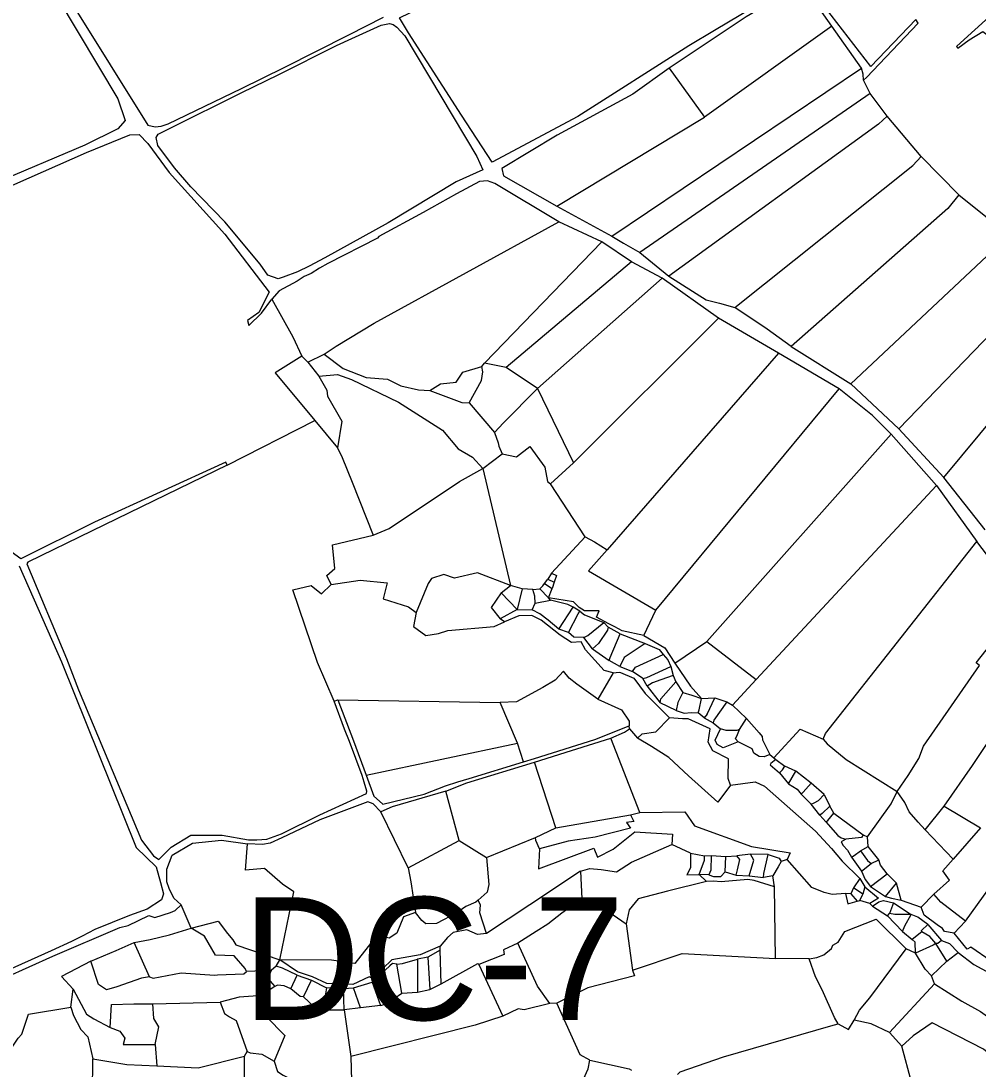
# Model space of a CAD drawing. Header units: metres. Extents: x 548946 to 557077, y 1838800 to 1845419.
# Drawn here: x 550366 to 550913, y 1842380 to 1842978 of the extents above; entities that cross this region are included whole.
import ezdxf
from ezdxf.enums import TextEntityAlignment as Align

# ---------------------------------------------------------------- set-up
doc = ezdxf.new("R2010")
doc.units = ezdxf.units.M
doc.header["$LTSCALE"] = 28
doc.layers.add('10', color=7, linetype='Continuous', lineweight=13)
doc.layers.add('61', color=7, linetype='Continuous')

msp = doc.modelspace()

# ---------------------------------------------------------------- linework, layer by layer
at = {"layer": '10'}
for p, q in [((550901.31, 1842962.48), (550900.78, 1842963.84)), ((550703.82, 1842855.29), (550846.26, 1842951.16)), ((550736.47, 1842951.21), (550756.72, 1842923.15)), ((550851.37, 1842936.73), (550847.43, 1842944.28)), ((550672.28, 1842872.47), (550756.72, 1842923.15)), ((550880.33, 1842900.68), (550860.93, 1842923.82)), ((550880.33, 1842900.68), (550901.98, 1842878.81)), ((550672.28, 1842872.47), (550703.82, 1842855.29)), ((550697.94, 1842852.08), (550631.1, 1842782.68)), ((550719.73, 1842845.87), (550736.28, 1842832.42)), ((550946.33, 1842826.72), (550867.57, 1842745.32)), ((550806.23, 1842792.19), (550840.18, 1842770.89)), ((550530.1, 1842783.26), (550536.4, 1842775.26)), ((550840.18, 1842770.89), (550867.57, 1842745.32)), ((550661.37, 1842768.34), (550681.77, 1842725.83)), ((550728.89, 1842641.72), (550833.52, 1842768.03)), ((550758.08, 1842623.85), (550863.22, 1842742.16)), ((550863.22, 1842742.16), (550889.11, 1842712.84)), ((550893.28, 1842717.53), (550867.57, 1842745.32)), ((550629.99, 1842722.63), (550641.1, 1842731)), ((550629.99, 1842722.63), (550645.82, 1842655.8)), ((550889.11, 1842712.84), (550912.15, 1842680.99)), ((550688.56, 1842683.67), (550669.24, 1842662.86)), ((550669.24, 1842662.86), (550667.16, 1842659.41)), ((550665.21, 1842656.89), (550667.16, 1842659.41)), ((550665.21, 1842656.89), (550669.57, 1842654.03)), ((550667.16, 1842659.41), (550670.82, 1842657.65)), ((550640.46, 1842651.68), (550645.82, 1842655.8)), ((550640.46, 1842651.68), (550649.58, 1842642.02)), ((550652.62, 1842653.95), (550645.82, 1842655.8)), ((550652.62, 1842653.95), (550649.58, 1842642.02)), ((550658.53, 1842653.48), (550662.6, 1842653.8)), ((550662.6, 1842653.8), (550667.62, 1842648.79)), ((550667.62, 1842648.79), (550669.57, 1842654.03)), ((550658.2, 1842641.85), (550660.01, 1842645.74)), ((550660.01, 1842645.74), (550668.68, 1842647.47)), ((550668.68, 1842647.47), (550667.62, 1842648.79)), ((550649.58, 1842642.02), (550639.87, 1842636.82)), ((550649.58, 1842642.02), (550658.2, 1842641.85)), ((550673.51, 1842630.78), (550681.67, 1842643.43)), ((550685.5, 1842641.13), (550681.67, 1842643.43)), ((550722.06, 1842627.28), (550728.89, 1842641.72)), ((550642.43, 1842635.14), (550639.87, 1842636.82)), ((550699.15, 1842634.72), (550701.58, 1842632.09)), ((550679.05, 1842628.99), (550673.51, 1842630.78)), ((550708.49, 1842628.27), (550701.58, 1842632.09)), ((550708.49, 1842628.27), (550722.77, 1842622.72)), ((550692.69, 1842619.67), (550687.77, 1842626.13)), ((550739.79, 1842611.46), (550758.08, 1842623.85)), ((550758.08, 1842623.85), (550786.11, 1842602.05)), ((550692.69, 1842619.67), (550702.15, 1842612.94)), ((550708.26, 1842609.5), (550702.15, 1842612.94)), ((550708.26, 1842609.5), (550715.5, 1842606.7)), ((550704.56, 1842605.91), (550695.81, 1842590.9)), ((550721.53, 1842602.72), (550715.5, 1842606.7)), ((550723.88, 1842598.31), (550721.53, 1842602.72)), ((550726.95, 1842600.13), (550723.88, 1842598.31)), ((550723.88, 1842598.31), (550731.29, 1842588.83)), ((550758.11, 1842582.33), (550762.57, 1842591.69)), ((550545.06, 1842589.76), (550547.33, 1842590.56)), ((550547.33, 1842590.56), (550639.9, 1842588.91)), ((550649.81, 1842565.76), (550639.9, 1842588.91)), ((550740.53, 1842584.34), (550731.29, 1842588.83)), ((550772.61, 1842587.53), (550780.57, 1842579.81)), ((550756.43, 1842580.3), (550753.14, 1842583.08)), ((550758.11, 1842582.33), (550756.43, 1842580.3)), ((550756.43, 1842580.3), (550761.68, 1842577.38)), ((550776.61, 1842573.49), (550780.57, 1842579.81)), ((550713.84, 1842573.88), (550713.73, 1842575.7)), ((550713.84, 1842573.88), (550718.32, 1842568.53)), ((550761.68, 1842577.38), (550765.83, 1842573.96)), ((550719.71, 1842526.18), (550703.21, 1842568.56)), ((550563.43, 1842547.4), (550649.81, 1842565.76)), ((550653.37, 1842555.12), (550649.81, 1842565.76)), ((550671.75, 1842517.36), (550659.61, 1842555.01)), ((550796.21, 1842557.3), (550797.4, 1842556.48)), ((550797.4, 1842556.48), (550802.64, 1842552.7)), ((550808.89, 1842549.8), (550802.64, 1842552.7)), ((550804.56, 1842542.57), (550808.89, 1842549.8)), ((550817.6, 1842542.95), (550808.89, 1842549.8)), ((550799.58, 1842548.84), (550804.56, 1842542.57)), ((550825.01, 1842536.52), (550817.6, 1842542.95)), ((550616.57, 1842510.24), (550608.84, 1842538.38)), ((550567.5, 1842531.04), (550564.31, 1842532.2)), ((550571.71, 1842526.64), (550567.5, 1842531.04)), ((550811.96, 1842536.62), (550817.61, 1842530.95)), ((550587.33, 1842494.52), (550571.71, 1842526.64)), ((550714.42, 1842524.87), (550719.71, 1842526.18)), ((550822.62, 1842524.6), (550817.61, 1842530.95)), ((550830.58, 1842525.74), (550828.29, 1842529.79)), ((550830.58, 1842525.74), (550847.36, 1842513.41)), ((550671.75, 1842517.36), (550714.42, 1842524.87)), ((550660.23, 1842511.83), (550671.75, 1842517.36)), ((550847.36, 1842513.41), (550849.79, 1842512.2)), ((550898.62, 1842499.6), (550882.75, 1842516.36)), ((550587.33, 1842494.52), (550616.57, 1842510.24)), ((550616.57, 1842510.24), (550632.14, 1842500.42)), ((550632.14, 1842500.42), (550660.23, 1842511.83)), ((550748.75, 1842503.01), (550738.03, 1842507.85)), ((550850.16, 1842506.76), (550849.79, 1842512.2)), ((550748.75, 1842503.01), (550756.76, 1842501.37)), ((550756.76, 1842501.37), (550760.54, 1842501.6)), ((550760.54, 1842501.6), (550768.84, 1842501.05)), ((550768.56, 1842492.2), (550768.84, 1842501.05)), ((550768.84, 1842501.05), (550775.09, 1842501.52)), ((550856.32, 1842499.09), (550850.16, 1842506.76)), ((550803.93, 1842499.35), (550800.53, 1842498.23)), ((550840.62, 1842500.72), (550846.31, 1842492.62)), ((550846.31, 1842492.62), (550851.77, 1842497.13)), ((550685.8, 1842492.59), (550686.58, 1842476.88)), ((550759.11, 1842490.49), (550753.65, 1842490.71)), ((550757.84, 1842486.8), (550753.65, 1842490.71)), ((550768.56, 1842492.2), (550774.72, 1842490.48)), ((550774.72, 1842490.48), (550782.24, 1842490)), ((550782.24, 1842490), (550790.44, 1842488.99)), ((550795.76, 1842489.98), (550790.44, 1842488.99)), ((550796.56, 1842483.66), (550795.76, 1842489.98)), ((550851.45, 1842483.91), (550861.07, 1842491.09)), ((550866.26, 1842485.75), (550861.07, 1842491.09)), ((550845.46, 1842488.4), (550848.17, 1842483.76)), ((550848.17, 1842483.76), (550847.15, 1842479.54)), ((550851.45, 1842483.91), (550860.07, 1842478.2)), ((550860.07, 1842478.2), (550866.26, 1842485.75)), ((550869.09, 1842476.03), (550866.26, 1842485.75)), ((550840.23, 1842479.7), (550837.24, 1842479.86)), ((550840.23, 1842479.7), (550843.78, 1842475.62)), ((550880.34, 1842472.12), (550887.71, 1842479.57)), ((550463.5, 1842460.17), (550457.83, 1842473.47)), ((550843.78, 1842475.62), (550845.38, 1842475.87)), ((550851.18, 1842474.17), (550845.38, 1842475.87)), ((550852.69, 1842472.72), (550851.18, 1842474.17)), ((550852.69, 1842472.72), (550861.14, 1842467.16)), ((550864.61, 1842474.61), (550862.34, 1842468.46)), ((550864.61, 1842474.61), (550874.8, 1842467.86)), ((550869.09, 1842476.03), (550880.34, 1842472.12)), ((550711.91, 1842462.59), (550715.56, 1842436.22)), ((550884.29, 1842462.29), (550892.1, 1842453.08)), ((550869.83, 1842458.17), (550875.31, 1842453.6)), ((550880.79, 1842458), (550875.31, 1842453.6)), ((550439.67, 1842432.34), (550430.91, 1842452)), ((550605.62, 1842447.58), (550598.64, 1842443.5)), ((550605.62, 1842447.58), (550605.7, 1842449.87)), ((550606.24, 1842428.28), (550605.62, 1842447.58)), ((550877.25, 1842445.83), (550871.86, 1842448.28)), ((550895, 1842441.25), (550888.78, 1842451.36)), ((550512.07, 1842438.47), (550514.14, 1842442.01)), ((550598.64, 1842443.5), (550592.79, 1842442.36)), ((550592.79, 1842442.36), (550592.83, 1842423.63)), ((550598.64, 1842443.5), (550599.75, 1842425.15)), ((550895, 1842441.25), (550886.38, 1842432.87)), ((550509.24, 1842435.92), (550495.11, 1842435.4)), ((550512.07, 1842438.47), (550509.24, 1842435.92)), ((550583.71, 1842422.95), (550581.03, 1842439.54)), ((550627.84, 1842439.47), (550641.39, 1842409.8)), ((550520.4, 1842425.46), (550523.94, 1842433.3)), ((550523.94, 1842433.3), (550532.23, 1842430.41)), ((550527.62, 1842421), (550532.23, 1842430.41)), ((550532.23, 1842430.41), (550540.7, 1842426.15)), ((550556.24, 1842426.13), (550566.77, 1842429.33)), ((550566.77, 1842429.33), (550571.54, 1842415.89)), ((550887.98, 1842428.33), (550886.38, 1842432.87)), ((550394.67, 1842414.92), (550396.1, 1842425.24)), ((550540.7, 1842426.15), (550538.72, 1842413.51)), ((550550.5, 1842425.74), (550540.7, 1842426.15)), ((550550.5, 1842425.74), (550556.24, 1842426.13)), ((550550.77, 1842413.43), (550550.5, 1842425.74)), ((550560.12, 1842414.58), (550556.24, 1842426.13)), ((550862.24, 1842400.56), (550887.98, 1842428.33)), ((550441.54, 1842417), (550480.09, 1842417.95)), ((550672.32, 1842417.39), (550668.42, 1842417.04)), ((550538.72, 1842413.51), (550550.77, 1842413.43)), ((550560.12, 1842414.58), (550550.77, 1842413.43)), ((550550.77, 1842413.43), (550554.69, 1842386.86)), ((550571.54, 1842415.89), (550560.12, 1842414.58)), ((550442.92, 1842393.71), (550443.85, 1842381.49)), ((550493.9, 1842387.1), (550495.4, 1842389.65)), ((550406.48, 1842311.29), (550407.37, 1842385.52)), ((550493.68, 1842292.91), (550493.9, 1842387.1)), ((550554.69, 1842386.86), (550555.17, 1842365.33))]:
    msp.add_line(p, q, dxfattribs=at)
for points in [[(550809.54, 1842999.89), (550791.55, 1842990.28), (550762.34, 1842972.74), (550747.65, 1842964), (550684.27, 1842923.59), (550635.48, 1842897.51), (550617.84, 1842924.41), (550587.66, 1842971.38), (550582.47, 1842979.9), (550599.7, 1842988.37), (550609.36, 1842993.5), (550624.26, 1843001.65), (550640.65, 1843013.4), (550656.08, 1843024.26), (550685.15, 1843048.51)], [(550387.36, 1842991.2), (550421.54, 1842933.66), (550425.78, 1842921.31), (550421.63, 1842916.65), (550402.71, 1842907.22), (550351.26, 1842885.47), (550298.32, 1842861.55), (550295.85, 1842866.65), (550256.99, 1842963.38), (550255.36, 1842966.3), (550237.67, 1843007.28)], [(550877.41, 1842979), (550851.74, 1842952.12), (550819.23, 1842994.25), (550816.96, 1842998.58), (550817.57, 1843000)], [(550973.72, 1842978.26), (550963.74, 1842970.6), (550960.04, 1842971.85), (550950.26, 1842966.39), (550938.28, 1842973.61), (550935.22, 1842981.25), (550924.32, 1842990.19), (550919.54, 1842994.99), (550913.8, 1843000.33), (550910.98, 1842999), (550921.32, 1842982.41), (550900.78, 1842963.84)], [(550829.32, 1842975.17), (550819.32, 1842989.53), (550807.67, 1842993.87), (550802.48, 1842992.12), (550793.84, 1842988.4), (550780.47, 1842980.56), (550736.47, 1842951.21)], [(550395.72, 1842987.55), (550438.69, 1842918.57), (550442.95, 1842917.72), (550446.4, 1842918.06), (550450.35, 1842919.37), (550492.26, 1842939.68), (550516.54, 1842951.68), (550553.58, 1842970.17), (550573.29, 1842980.34)], [(550847.43, 1842944.28), (550847.22, 1842947.77), (550846.26, 1842951.16), (550829.32, 1842975.17), (550756.72, 1842923.15)], [(550847.43, 1842944.28), (550849.12, 1842945.79), (550878.73, 1842976.97), (550877.41, 1842979)], [(550979.77, 1842960.84), (550964.49, 1842963.81), (550961.41, 1842962.44), (550955.86, 1842952.18), (550950.66, 1842945.85), (550915.61, 1842972.02), (550907.8, 1842967.17), (550901.31, 1842962.48)], [(550736.47, 1842951.21), (550715.75, 1842936.3), (550672.51, 1842912.9), (550640.82, 1842893.97), (550641.88, 1842889.8), (550672.28, 1842872.47)], [(550860.93, 1842923.82), (550851.37, 1842936.73), (550719.73, 1842845.87)], [(550860.93, 1842923.82), (550856.02, 1842919.25), (550736.28, 1842832.42)], [(550484.01, 1842724.52), (550483.29, 1842726.25), (550408.25, 1842692.03), (550366.15, 1842671.07), (550360.6, 1842675.02), (550341.83, 1842736.74), (550339.66, 1842744.56), (550300.64, 1842854), (550354.52, 1842881.35), (550403.62, 1842903.02), (550428.53, 1842913.19), (550433.72, 1842913.3), (550438.7, 1842908.25), (550450.92, 1842891.69), (550482.64, 1842856.37), (550507.95, 1842823.24), (550502.03, 1842811.77), (550495.62, 1842807.11), (550496.4, 1842804.25), (550503.56, 1842811.22), (550509.59, 1842819.23)], [(550773.97, 1842814.61), (550875.67, 1842895.64), (550880.33, 1842900.68)], [(550673.38, 1842863.53), (550636.82, 1842885.42), (550632.77, 1842886.89), (550628.07, 1842886.42), (550615.04, 1842879.39), (550595.98, 1842868.7), (550570.63, 1842855.04), (550569.95, 1842854.21), (550541.59, 1842839.72), (550536.72, 1842837.06), (550531.97, 1842834), (550527.96, 1842832.29), (550524.1, 1842829.52), (550513.79, 1842824.06), (550509.59, 1842819.23)], [(550901.98, 1842878.81), (550895.6, 1842871.01), (550806.23, 1842792.19)], [(550901.98, 1842878.81), (550918.22, 1842865.79), (550927.23, 1842852.66)], [(550539.39, 1842787.82), (550546.29, 1842792.51), (550568.01, 1842805.52), (550673.38, 1842863.53)], [(550714.95, 1842840.61), (550697.94, 1842852.08), (550673.38, 1842863.53)], [(550703.82, 1842855.29), (550710.36, 1842851.19), (550719.73, 1842845.87)], [(550946.33, 1842826.72), (550927.23, 1842852.66), (550840.18, 1842770.89)], [(550732.52, 1842831.24), (550714.95, 1842840.61), (550643.33, 1842780.34)], [(550764.65, 1842808.46), (550732.52, 1842831.24), (550661.37, 1842768.34)], [(550736.28, 1842832.42), (550757.63, 1842818.96), (550765.25, 1842817.09), (550773.97, 1842814.61)], [(550509.59, 1842819.23), (550521.47, 1842797.83), (550526.63, 1842786.79), (550530.1, 1842783.26), (550539.39, 1842787.82)], [(550806.23, 1842792.19), (550792.51, 1842802.19), (550773.97, 1842814.61)], [(550798.88, 1842788.54), (550764.65, 1842808.46), (550681.77, 1842725.83)], [(550916.89, 1842687.55), (550893.28, 1842717.53), (550965.35, 1842804)], [(550833.52, 1842768.03), (550798.88, 1842788.54), (550701.02, 1842676.12)], [(550526.63, 1842786.79), (550511.47, 1842777.26), (550534.04, 1842750.07)], [(550539.39, 1842787.82), (550550.31, 1842779.66), (550563.39, 1842774.48), (550575.64, 1842773.54), (550583.31, 1842769.76), (550593.28, 1842767.47), (550599.75, 1842767.23)], [(550599.75, 1842767.23), (550605.8, 1842770.9), (550614.77, 1842771.94), (550618.55, 1842777.63), (550629.4, 1842780.8), (550631.1, 1842782.68)], [(550661.37, 1842768.34), (550643.33, 1842780.34), (550631.1, 1842782.68)], [(550536.4, 1842775.26), (550547.03, 1842776.37), (550555, 1842773.51), (550581.96, 1842760.42), (550607.09, 1842744.41), (550615.88, 1842733.88), (550624.11, 1842729.08), (550629.99, 1842722.63)], [(550622.29, 1842760.07), (550629.39, 1842772.88), (550630.07, 1842777.82), (550629.4, 1842780.8)], [(550536.4, 1842775.26), (550540.98, 1842767.28), (550541.34, 1842763.95), (550549.46, 1842749.59), (550547.1, 1842734.34)], [(550599.75, 1842767.23), (550618.03, 1842760.38), (550622.29, 1842760.07), (550636.65, 1842743.21)], [(550636.65, 1842743.21), (550641.96, 1842748.76), (550661.37, 1842768.34)], [(550863.22, 1842742.16), (550852.55, 1842752.84), (550833.52, 1842768.03)], [(550484.01, 1842724.52), (550534.04, 1842750.07), (550547.1, 1842734.34)], [(550636.65, 1842743.21), (550638.9, 1842737.2), (550639.15, 1842735.42), (550641.1, 1842731)], [(550641.1, 1842731), (550649.26, 1842729.18), (550656.89, 1842735.1), (550665.5, 1842723.29), (550666.94, 1842715.22), (550668.77, 1842713.78)], [(550547.1, 1842734.34), (550549.64, 1842728.91), (550555.45, 1842714.89), (550567.37, 1842684.45)], [(550484.01, 1842724.52), (550406.86, 1842687.09), (550370.12, 1842669.15), (550369.68, 1842668.13), (550392.34, 1842614.13), (550399.1, 1842596.16), (550435.03, 1842510.37), (550442.03, 1842501.42), (550445.05, 1842499.42), (550452.01, 1842506.33), (550463.35, 1842513.18), (550481.16, 1842513.23), (550496.18, 1842510.52), (550500.97, 1842510.48), (550506.71, 1842510.86), (550515.15, 1842514.05), (550536.92, 1842524.91), (550563.59, 1842536.97), (550563.76, 1842538.44), (550562.37, 1842543.44), (550561.08, 1842547.3), (550553.96, 1842566.7), (550551.14, 1842573.67), (550545.06, 1842589.76)], [(550567.37, 1842684.45), (550576.6, 1842688.43), (550616.66, 1842715.09), (550629.99, 1842722.63)], [(550688.56, 1842683.67), (550668.77, 1842713.78), (550681.77, 1842725.83)], [(550772.61, 1842587.53), (550786.11, 1842602.05), (550889.11, 1842712.84)], [(550543.42, 1842656.41), (550541.05, 1842661.45), (550545.49, 1842665.56), (550544.26, 1842679), (550567.37, 1842684.45)], [(550688.56, 1842683.67), (550693.81, 1842680.79), (550701.02, 1842676.12)], [(550824.43, 1842568.09), (550825.74, 1842571.22), (550912.15, 1842680.99)], [(550913.66, 1842610.07), (550911.75, 1842611.55), (550926.83, 1842630.64), (550939.24, 1842647.6), (550933.04, 1842653.73), (550912.15, 1842680.99)], [(550701.02, 1842676.12), (550690.41, 1842664.25), (550728.89, 1842641.72)], [(550365.18, 1842667.04), (550389.32, 1842612.16), (550432.03, 1842506.14), (550443.55, 1842495.21), (550445.92, 1842486.17), (550447.76, 1842479.66), (550446.59, 1842476.28), (550438.43, 1842471.05), (550428.34, 1842467.45), (550408.38, 1842459.4), (550401.28, 1842455.48), (550395.04, 1842452.44), (550383.56, 1842447.12), (550355.22, 1842434.37)], [(550645.82, 1842655.8), (550627.07, 1842663.11), (550613.89, 1842659.99), (550607.88, 1842662.11), (550600.72, 1842659.86), (550598.82, 1842656.97), (550591.9, 1842640.32)], [(550669.24, 1842662.86), (550672.22, 1842661.51), (550670.82, 1842657.65), (550669.57, 1842654.03)], [(550543.42, 1842656.41), (550559.96, 1842658.87), (550575.42, 1842657.39), (550573.1, 1842648.1), (550587.54, 1842643.66), (550591.9, 1842640.32)], [(550662.6, 1842653.8), (550664.25, 1842655.52), (550665.21, 1842656.89)], [(550545.06, 1842589.76), (550535.61, 1842611.75), (550521.53, 1842653.41), (550531.98, 1842655.88), (550537.86, 1842650.99), (550543.42, 1842656.41)], [(550640.46, 1842651.68), (550634.9, 1842643.28), (550639.87, 1842636.82)], [(550660.01, 1842645.74), (550659.72, 1842649.7), (550658.53, 1842653.48), (550652.62, 1842653.95)], [(550722.06, 1842627.28), (550709.58, 1842629.98), (550705.4, 1842632.16), (550702, 1842633.93), (550694.96, 1842637.73), (550696.48, 1842641.38), (550688.21, 1842641.31), (550685, 1842643.14), (550681.91, 1842646.39), (550667.62, 1842648.79)], [(550681.67, 1842643.43), (550678.68, 1842644.94), (550668.68, 1842647.47)], [(550591.9, 1842640.32), (550590.45, 1842632.37), (550597.5, 1842627.3), (550604.72, 1842628.36), (550610.1, 1842630.09), (550636.49, 1842632.3), (550642.43, 1842635.14)], [(550673.51, 1842630.78), (550667.37, 1842636.09), (550662.66, 1842639.7), (550658.2, 1842641.84), (550658.2, 1842641.85)], [(550679.05, 1842628.99), (550684.44, 1842639.54), (550685.5, 1842641.13)], [(550685.5, 1842641.13), (550688.08, 1842639), (550699.15, 1842634.72)], [(550704.56, 1842605.91), (550699.43, 1842607.31), (550688.66, 1842619.1), (550686.28, 1842623.71), (550680.76, 1842623.27), (550674.23, 1842627.42), (550663.45, 1842635.96), (550658.11, 1842638.65), (550650.62, 1842638.5), (550642.43, 1842635.14)], [(550687.77, 1842626.13), (550689.95, 1842627.28), (550699.15, 1842634.72)], [(550687.77, 1842626.13), (550681.96, 1842626.25), (550679.05, 1842628.99)], [(550701.58, 1842632.09), (550701.26, 1842630.37), (550696.1, 1842622.61), (550692.69, 1842619.67)], [(550702.15, 1842612.94), (550702.79, 1842614.63), (550708.49, 1842628.27)], [(550722.06, 1842627.28), (550733.97, 1842620.17), (550739.79, 1842611.46)], [(550893.63, 1842529.8), (550909.81, 1842552.92), (550958.67, 1842626.23), (550961.46, 1842629.91)], [(550722.77, 1842622.72), (550710.83, 1842614.73), (550708.26, 1842609.5)], [(550722.77, 1842622.72), (550730.73, 1842619.31), (550733, 1842616.36)], [(550715.5, 1842606.7), (550717.29, 1842609.19), (550733, 1842616.36)], [(550733, 1842616.36), (550735.78, 1842613.3), (550737.5, 1842609.45), (550738.76, 1842604.45), (550740.29, 1842600.71), (550744.27, 1842594.68)], [(550721.53, 1842602.72), (550723.79, 1842603.25), (550737.5, 1842609.45)], [(550739.79, 1842611.46), (550748.6, 1842598.23), (550754.93, 1842591.22)], [(550866.68, 1842538.19), (550873.02, 1842547.36), (550879.02, 1842557.05), (550881.66, 1842564.02), (550913.66, 1842610.07)], [(550695.81, 1842590.9), (550683.72, 1842599.48), (550679.42, 1842602.82), (550676.19, 1842606.82), (550671.37, 1842601.66), (550664.26, 1842597.46), (550649.21, 1842589.4), (550639.9, 1842588.91)], [(550704.56, 1842605.91), (550707.9, 1842606.27), (550708.67, 1842606.21), (550716.35, 1842602.84), (550722.71, 1842594.13), (550736.7, 1842580.25)], [(550738.76, 1842604.45), (550731.73, 1842601.89), (550726.95, 1842600.13)], [(550731.29, 1842588.83), (550731.81, 1842591.04), (550740.29, 1842600.71)], [(550695.81, 1842590.9), (550709.19, 1842584.77), (550713.57, 1842578.27), (550713.73, 1842575.7)], [(550744.27, 1842594.68), (550741.42, 1842589.05), (550740.53, 1842584.34)], [(550744.27, 1842594.68), (550749.45, 1842593.23), (550754.93, 1842591.22)], [(550753.14, 1842583.08), (550753.59, 1842584.71), (550754.93, 1842591.22)], [(550754.93, 1842591.22), (550762.57, 1842591.69), (550769.33, 1842589.45), (550772.61, 1842587.53)], [(550547.33, 1842590.56), (550556.22, 1842567.06), (550563.43, 1842547.4)], [(550769.33, 1842589.45), (550762.04, 1842578.84), (550761.68, 1842577.38)], [(550899.35, 1842457.22), (550905.82, 1842464.16), (550996.93, 1842590.75)], [(550718.32, 1842568.53), (550721.05, 1842571.14), (550728.89, 1842572.28), (550736.7, 1842580.25)], [(550771.56, 1842541.84), (550770.26, 1842545.56), (550770.29, 1842556.75), (550761.5, 1842561.48), (550758.84, 1842566.35), (550759.95, 1842574.03), (550747.37, 1842579.62), (550744.04, 1842579.67), (550736.7, 1842580.25)], [(550740.53, 1842584.34), (550745, 1842582.81), (550749.1, 1842583.25), (550753.14, 1842583.08)], [(550780.57, 1842579.81), (550787.86, 1842571.68), (550789.63, 1842569.51), (550789.8, 1842567.62), (550793.91, 1842559.23), (550796.21, 1842557.3)], [(550653.37, 1842555.12), (550659.58, 1842557.04), (550694.08, 1842567.78), (550713.73, 1842575.7)], [(550703.21, 1842568.56), (550710.98, 1842572.1), (550713.84, 1842573.88)], [(550775.9, 1842566.57), (550767.31, 1842563.16), (550763.84, 1842564.91), (550762.78, 1842567.55), (550765.83, 1842573.96)], [(550776.61, 1842573.49), (550775.15, 1842572.91), (550771.67, 1842572.93), (550768.98, 1842572.93), (550765.83, 1842573.96)], [(550775.9, 1842566.57), (550774.38, 1842568.33), (550775.44, 1842570.76), (550776.61, 1842573.49)], [(550796.21, 1842557.3), (550811.39, 1842573.73), (550824.43, 1842568.09)], [(550659.61, 1842555.01), (550680.63, 1842561.54), (550703.21, 1842568.56)], [(550771.56, 1842541.84), (550764.27, 1842532.14), (550747.55, 1842547.17), (550736.35, 1842557.56), (550726.47, 1842563.95), (550718.32, 1842568.53)], [(550824.43, 1842568.09), (550826.65, 1842565.38), (550837.66, 1842556.4), (550866.68, 1842538.19)], [(550793.91, 1842559.23), (550790.84, 1842557.97), (550787.87, 1842558.24), (550784.91, 1842560.02), (550783.81, 1842562.44), (550775.9, 1842566.57)], [(550571.12, 1842532.62), (550573, 1842530.96), (550596.55, 1842536.64), (550608.68, 1842541.37), (550615.79, 1842543.69), (550622.2, 1842545.67), (550653.37, 1842555.12)], [(550608.84, 1842538.38), (550620.84, 1842543.05), (550659.61, 1842555.01)], [(550797.4, 1842556.48), (550794.63, 1842554.12), (550794.23, 1842553.48), (550799.58, 1842548.84)], [(550799.58, 1842548.84), (550801.18, 1842550.49), (550802.64, 1842552.7)], [(550563.43, 1842547.4), (550567.85, 1842535.51), (550571.12, 1842532.62)], [(550771.56, 1842541.84), (550785.59, 1842543.69), (550790.96, 1842541.29), (550820.12, 1842515.48), (550829.16, 1842505.65), (550835.34, 1842498.33), (550845.46, 1842488.4)], [(550811.96, 1842536.62), (550813.08, 1842537.73), (550817.6, 1842542.95)], [(550608.84, 1842538.38), (550578.2, 1842529.36), (550571.71, 1842526.64)], [(550804.56, 1842542.57), (550809.66, 1842539.43), (550811.96, 1842536.62)], [(550849.79, 1842512.2), (550863.25, 1842531.04), (550866.68, 1842538.19)], [(550882.75, 1842516.36), (550878.73, 1842520.64), (550873.54, 1842526.54), (550871.12, 1842531.97), (550866.68, 1842538.19)], [(550564.31, 1842532.2), (550536.91, 1842522.05), (550515.29, 1842511.77), (550508.62, 1842508.66), (550504.19, 1842507.88), (550495.68, 1842508.3)], [(550817.61, 1842530.95), (550819.37, 1842531.61), (550821.75, 1842533.05), (550825.01, 1842536.52), (550828.29, 1842529.79)], [(550719.71, 1842526.18), (550745.42, 1842526.46), (550750.95, 1842518.61), (550783.42, 1842506.75), (550805.54, 1842503.14), (550803.93, 1842499.35)], [(550828.29, 1842529.79), (550823.94, 1842525.53), (550822.62, 1842524.6), (550826.03, 1842520.78)], [(550826.03, 1842520.78), (550827.16, 1842521.64), (550830.58, 1842525.74)], [(550882.75, 1842516.36), (550893.63, 1842529.8), (550914.29, 1842517.45), (550898.62, 1842499.6)], [(550714.42, 1842524.87), (550716.33, 1842521.13), (550712.04, 1842520.37), (550714.43, 1842517.23), (550694.18, 1842512.17), (550678.89, 1842509.87), (550662.52, 1842505.39)], [(550826.03, 1842520.78), (550832.88, 1842512.96), (550834.82, 1842511.8), (550837.47, 1842510.98)], [(550662.52, 1842505.39), (550661.88, 1842494.1), (550693.39, 1842505.89), (550695.55, 1842500.74), (550704.41, 1842505.27), (550716.85, 1842515.22), (550738.37, 1842513.84), (550738.03, 1842507.85)], [(550847.36, 1842513.41), (550846.37, 1842511.89), (550837.47, 1842510.98)], [(550457.83, 1842473.47), (550453.54, 1842477.2), (550450.9, 1842482.82), (550449.63, 1842486.63), (550449.5, 1842493.91), (550452.56, 1842501.85), (550464.19, 1842508.74), (550480.81, 1842510.29), (550495.68, 1842508.3)], [(550514.14, 1842442.01), (550522.14, 1842480.88), (550515.59, 1842485.26), (550505.44, 1842494.13), (550494.53, 1842493.3), (550495.68, 1842508.3)], [(550662.52, 1842505.39), (550660.29, 1842510.23), (550660.23, 1842511.83)], [(550685.8, 1842492.59), (550691.11, 1842494.25), (550697.7, 1842493.62), (550706.5, 1842492.26), (550714.97, 1842497.78), (550738.03, 1842507.85)], [(550837.47, 1842510.98), (550834.78, 1842509.39), (550835.9, 1842507.3), (550838.27, 1842504.74), (550840.62, 1842500.72)], [(550748.75, 1842503.01), (550748.63, 1842494.5), (550746.61, 1842490.65), (550753.65, 1842490.71)], [(550753.65, 1842490.71), (550756.74, 1842498.89), (550756.76, 1842501.37)], [(550760.54, 1842501.6), (550760.24, 1842493.23), (550759.11, 1842490.49)], [(550774.72, 1842490.48), (550775.6, 1842493.4), (550776.94, 1842499.32), (550775.09, 1842501.52)], [(550792.99, 1842502.15), (550782.92, 1842502.36), (550775.09, 1842501.52)], [(550782.24, 1842490), (550784.76, 1842498.95), (550782.92, 1842502.36)], [(550790.44, 1842488.99), (550790.48, 1842491.3), (550792.99, 1842502.15)], [(550792.99, 1842502.15), (550799.3, 1842500.01), (550800.53, 1842498.23)], [(550840.62, 1842500.72), (550842.16, 1842501.69), (550845.69, 1842504.37), (550850.16, 1842506.76)], [(550845.69, 1842504.37), (550849.78, 1842498.7), (550851.77, 1842497.13), (550856.32, 1842499.09)], [(550632.14, 1842500.42), (550633.57, 1842485.08), (550632.58, 1842480.75), (550627.36, 1842476.15)], [(550800.53, 1842498.23), (550798.82, 1842495.22), (550795.76, 1842489.98)], [(550837.24, 1842479.86), (550829.66, 1842479.34), (550825.1, 1842480.46), (550817.99, 1842483.37), (550803.93, 1842499.35)], [(550861.07, 1842491.09), (550857.15, 1842496.02), (550856.32, 1842499.09)], [(550887.71, 1842479.57), (550896.55, 1842487.5), (550892.72, 1842492.85), (550898.62, 1842499.6)], [(550587.33, 1842494.52), (550588.91, 1842486.55), (550591.69, 1842469)], [(550685.8, 1842492.59), (550656.91, 1842473.45), (550632.14, 1842457.1)], [(550759.11, 1842490.49), (550761.83, 1842489.62), (550766.05, 1842489.54), (550768.56, 1842492.2)], [(550846.31, 1842492.62), (550848.34, 1842487.96), (550851.45, 1842483.91)], [(550757.84, 1842486.8), (550735.61, 1842481.23), (550718.79, 1842476.79), (550713.65, 1842470.54), (550711.91, 1842462.59)], [(550796.56, 1842483.66), (550785.04, 1842487.43), (550781.35, 1842487.83), (550766.16, 1842486.58), (550761.84, 1842486.88), (550757.84, 1842486.8)], [(550832.97, 1842405.53), (550830.83, 1842409.17), (550823.84, 1842424.84), (550820.14, 1842432.28), (550816.37, 1842442.56), (550797.23, 1842442.88), (550796.56, 1842483.66)], [(550845.46, 1842488.4), (550841.7, 1842483.25), (550840.23, 1842479.7)], [(550845.38, 1842475.87), (550847.15, 1842479.54), (550841.7, 1842483.25)], [(550848.17, 1842483.76), (550856.13, 1842477.2), (550851.18, 1842474.17)], [(550837.24, 1842479.86), (550838.46, 1842474.08), (550843.78, 1842475.62)], [(550860.07, 1842478.2), (550863.52, 1842477.17), (550869.09, 1842476.03)], [(550905.82, 1842464.16), (550891.69, 1842474.97), (550887.71, 1842479.57)], [(550275.18, 1842342.13), (550271.68, 1842348.85), (550258.95, 1842383.32), (550317.06, 1842412.14), (550357.49, 1842431.91), (550384.5, 1842444.13), (550422.68, 1842460.45), (550427.49, 1842461.66), (550439.31, 1842467.29), (550442.78, 1842466.23), (550451.73, 1842469.04), (550454.41, 1842470.14), (550457.83, 1842473.47)], [(550627.36, 1842476.15), (550625.99, 1842474.9), (550620.26, 1842472.42), (550615.27, 1842468.89), (550603.63, 1842462.74), (550597.59, 1842462.65), (550595.16, 1842464.55), (550591.69, 1842469)], [(550632.14, 1842457.1), (550628.3, 1842468.83), (550628.82, 1842473.25), (550627.36, 1842476.15)], [(550686.58, 1842476.88), (550675.21, 1842468.69), (550667.15, 1842462.4), (550660.49, 1842458.23), (550650.03, 1842451.54)], [(550686.58, 1842476.88), (550701.76, 1842476.07), (550704.5, 1842467.78), (550711.91, 1842462.59)], [(550852.69, 1842472.72), (550856.3, 1842475.16), (550858.91, 1842475.94), (550864.61, 1842474.61)], [(550899.35, 1842457.22), (550893.71, 1842458.25), (550892.6, 1842459.97), (550889.61, 1842461.98), (550882.1, 1842467.58), (550880.34, 1842472.12)], [(550591.69, 1842469), (550584.73, 1842466.51), (550580.96, 1842457.26), (550576.64, 1842454.36), (550567.57, 1842456.45), (550566.65, 1842452.23), (550556.95, 1842439.95), (550543.68, 1842441.78), (550514.14, 1842442.01)], [(550816.37, 1842442.56), (550820.74, 1842443.35), (550824.82, 1842444.87), (550829.26, 1842448.51), (550829.92, 1842450.4), (550832.93, 1842452.21), (550836.78, 1842458.17), (550854.77, 1842465.28), (550871.86, 1842448.28)], [(550869.83, 1842458.17), (550861.14, 1842467.16), (550862.34, 1842468.46)], [(550874.8, 1842467.86), (550871.33, 1842467.84), (550865.34, 1842467.9), (550862.34, 1842468.46)], [(550869.83, 1842458.17), (550871.08, 1842461.55), (550874.8, 1842467.86)], [(550884.29, 1842462.29), (550878.53, 1842466.47), (550874.8, 1842467.86)], [(550430.91, 1842452), (550440.15, 1842453.74), (550451.15, 1842456.28), (550463.5, 1842460.17)], [(550463.5, 1842460.17), (550478.91, 1842464.11), (550484.22, 1842456.99), (550487.32, 1842453.5), (550489.05, 1842450.52), (550514.14, 1842442.01)], [(550495.11, 1842435.4), (550494.26, 1842437.04), (550488.09, 1842444.3), (550477.36, 1842444.73), (550471.09, 1842455.52), (550463.5, 1842460.17)], [(550632.14, 1842457.1), (550627.02, 1842456.57), (550620.93, 1842459.26), (550613.16, 1842457.67), (550609.86, 1842454.81), (550605.7, 1842449.87)], [(550880.79, 1842458), (550880.61, 1842458.77), (550884.29, 1842462.29)], [(550877.25, 1842445.83), (550876.92, 1842452.11), (550875.31, 1842453.6)], [(550888.78, 1842451.36), (550885.33, 1842455.33), (550880.79, 1842458)], [(550926.09, 1842447.15), (550920.44, 1842441.37), (550908.83, 1842449.3), (550906.64, 1842448.04), (550899.35, 1842457.22)], [(550406.23, 1842441.22), (550420.56, 1842447.43), (550430.91, 1842452)], [(550605.7, 1842449.87), (550594.33, 1842444.86), (550578.04, 1842442.13), (550573.02, 1842437.04)], [(550650.03, 1842451.54), (550641.89, 1842447.73), (550642.21, 1842445.12), (550627.84, 1842439.47)], [(550668.42, 1842417.04), (550661.24, 1842427.08), (550650.03, 1842451.54)], [(550842.12, 1842407.57), (550845.17, 1842413.28), (550851.05, 1842420.27), (550871.86, 1842448.28)], [(550888.78, 1842451.36), (550887.23, 1842450.41), (550877.25, 1842445.83)], [(550892.1, 1842453.08), (550889.93, 1842451.45), (550888.78, 1842451.36)], [(550892.1, 1842453.08), (550896.52, 1842451.37), (550901.56, 1842446.19)], [(550406.23, 1842441.22), (550389.39, 1842432.51), (550396.1, 1842425.24)], [(550439.67, 1842432.34), (550435.18, 1842431.57), (550428, 1842429.06), (550421.04, 1842426.59), (550415.1, 1842424.91), (550410.53, 1842428), (550406.23, 1842441.22)], [(550573.02, 1842437.04), (550571.96, 1842435.97), (550566.75, 1842431.63), (550565.21, 1842432.27), (550555.78, 1842428.02), (550540.91, 1842428.45), (550532.75, 1842432.43), (550524.12, 1842435.13), (550514.14, 1842442.01)], [(550581.03, 1842439.54), (550584.24, 1842440), (550592.79, 1842442.36)], [(550715.56, 1842436.22), (550743.94, 1842445.69), (550797.23, 1842442.88)], [(550886.38, 1842432.87), (550882.76, 1842436.71), (550877.25, 1842445.83)], [(550895, 1842441.25), (550899.95, 1842445), (550901.56, 1842446.19)], [(550901.56, 1842446.19), (550910.5, 1842439.3), (550926.34, 1842430.87), (550936.98, 1842423.63), (550948.38, 1842406.66), (550951.83, 1842402.81), (550961.06, 1842395.16), (550967.34, 1842388.03), (550971.14, 1842382.36), (550979.35, 1842377.48), (550992.33, 1842374.92), (550997.86, 1842376.4), (551002.24, 1842376.47), (551007.4, 1842366.89)], [(550439.67, 1842432.34), (550441.84, 1842431.54), (550457.79, 1842434.64), (550476.77, 1842433.29), (550478.56, 1842433.49), (550493.57, 1842434), (550495.11, 1842435.4)], [(550509.24, 1842435.92), (550507.18, 1842431.33), (550511.3, 1842426.87)], [(550523.94, 1842433.3), (550515.66, 1842437.2), (550512.07, 1842438.47)], [(550581.03, 1842439.54), (550578.51, 1842439.92), (550576.85, 1842438.57), (550566.77, 1842429.33)], [(550606.24, 1842428.28), (550627.16, 1842439.99), (550627.84, 1842439.47)], [(550715.56, 1842436.22), (550716.72, 1842432.97), (550690.01, 1842426.05), (550672.32, 1842417.39)], [(550396.1, 1842425.24), (550403.61, 1842411.06), (550407.79, 1842408.34), (550417.18, 1842403.33)], [(550511.3, 1842426.87), (550508.65, 1842425.18), (550505.16, 1842422.49)], [(550520.4, 1842425.46), (550516.61, 1842427.19), (550512.69, 1842427.64), (550511.3, 1842426.87)], [(550527.62, 1842421), (550525.65, 1842421.07), (550520.4, 1842425.46)], [(550583.71, 1842422.95), (550592.83, 1842423.63), (550599.75, 1842425.15), (550606.24, 1842428.28)], [(550887.98, 1842428.33), (550903.71, 1842418.43), (550914.31, 1842412.57), (550926.78, 1842403.59), (550940.77, 1842392.22), (550952.97, 1842376.22), (550967.47, 1842365.67), (550979.01, 1842358.91), (550982.92, 1842351.3)], [(550505.16, 1842422.49), (550501.47, 1842421.43), (550490.8, 1842420.78), (550480.09, 1842417.95)], [(550480.09, 1842417.95), (550482.43, 1842411.44), (550485.46, 1842409.54), (550489.1, 1842407.45), (550495.4, 1842389.65)], [(550505.16, 1842422.49), (550506.37, 1842409.68), (550517.02, 1842398.79), (550510.95, 1842384.17)], [(550538.72, 1842413.51), (550533.82, 1842415.18), (550527.62, 1842421)], [(550571.54, 1842415.89), (550575.01, 1842417.01), (550583.71, 1842422.95)], [(550691.14, 1842384.81), (550685.6, 1842387.85), (550672.32, 1842417.39)], [(550275.18, 1842342.13), (550334.14, 1842357.18), (550342.33, 1842362.64), (550361.93, 1842393.27), (550364.73, 1842397.27), (550366.78, 1842399.58), (550370.6, 1842411.11), (550394.67, 1842414.92)], [(550394.67, 1842414.92), (550396.34, 1842410.25), (550400.36, 1842402.25), (550404.5, 1842398.05), (550407.37, 1842385.52)], [(550417.18, 1842403.33), (550418.05, 1842416.55), (550430.64, 1842416.83), (550441.54, 1842417)], [(550442.92, 1842393.71), (550445.01, 1842403.83), (550442.2, 1842408.46), (550441.54, 1842417)], [(550668.42, 1842417.04), (550653.76, 1842413.44), (550650.32, 1842414.01), (550641.39, 1842409.8)], [(550641.39, 1842409.8), (550625.69, 1842404.79), (550554.69, 1842386.86)], [(550741.33, 1842376.49), (550742.7, 1842378.14), (550767.51, 1842386.57), (550828.76, 1842404.45), (550832.97, 1842405.53)], [(550832.97, 1842405.53), (550839, 1842402.2), (550842.12, 1842407.57)], [(550862.24, 1842400.56), (550851.89, 1842405.59), (550842.12, 1842407.57)], [(550959.07, 1842353), (550947.72, 1842366.63), (550938.18, 1842372.57), (550934.94, 1842372.21), (550933.48, 1842377.04), (550915.99, 1842391.08), (550886.7, 1842406.11), (550875.83, 1842398.68), (550869.33, 1842392.68)], [(550417.18, 1842403.33), (550422.7, 1842401.24), (550425.65, 1842397.38), (550424.69, 1842393.61), (550434.19, 1842393.64), (550442.92, 1842393.71)], [(550880.58, 1842333.88), (550874.9, 1842372.22), (550869.33, 1842392.68), (550862.24, 1842400.56)], [(550495.4, 1842389.65), (550497.08, 1842388.91), (550503.83, 1842388.24), (550510.95, 1842384.17)], [(550407.37, 1842385.52), (550426.64, 1842382.24), (550443.85, 1842381.49)], [(550443.85, 1842381.49), (550467.46, 1842380.33), (550493.9, 1842387.1)], [(550510.95, 1842384.17), (550512.69, 1842378.3), (550516.07, 1842376.24), (550541.26, 1842363.95)], [(550685.87, 1842370.1), (550690.22, 1842379.84), (550691.14, 1842384.81)], [(550691.14, 1842384.81), (550713.64, 1842379.76), (550714.88, 1842379.04)]]:
    msp.add_lwpolyline(points, dxfattribs=at)
msp.add_lwpolyline([(550585.53, 1842969.69), (550626.58, 1842900.71), (550630.07, 1842893.12), (550614.86, 1842886.23), (550601.92, 1842878.51), (550576, 1842862.85), (550539.9, 1842842.82), (550530.78, 1842838.16), (550524.18, 1842834.92), (550516.06, 1842831.78), (550513.22, 1842830.97), (550507.17, 1842832.98), (550502.86, 1842839.2), (550482.78, 1842863.53), (550463.21, 1842883.49), (550453.92, 1842894.37), (550444.52, 1842907.12), (550443.48, 1842911.56), (550444.62, 1842913.43), (550451.19, 1842916.83), (550492.42, 1842937.3), (550513.2, 1842947.44), (550546.52, 1842964.21), (550555.18, 1842968.19), (550571.98, 1842975.82), (550576.77, 1842976.64), (550578.87, 1842976.16), (550580.92, 1842974.58)], close=True, dxfattribs=at)

# ---------------------------------------------------------------- texts
at = {"layer": '61'}
msp.add_text('DC-7', height=70, dxfattribs=at).set_placement((550601.77, 1842407.77), align=Align.CENTER)

doc.saveas('drawing.dxf')
